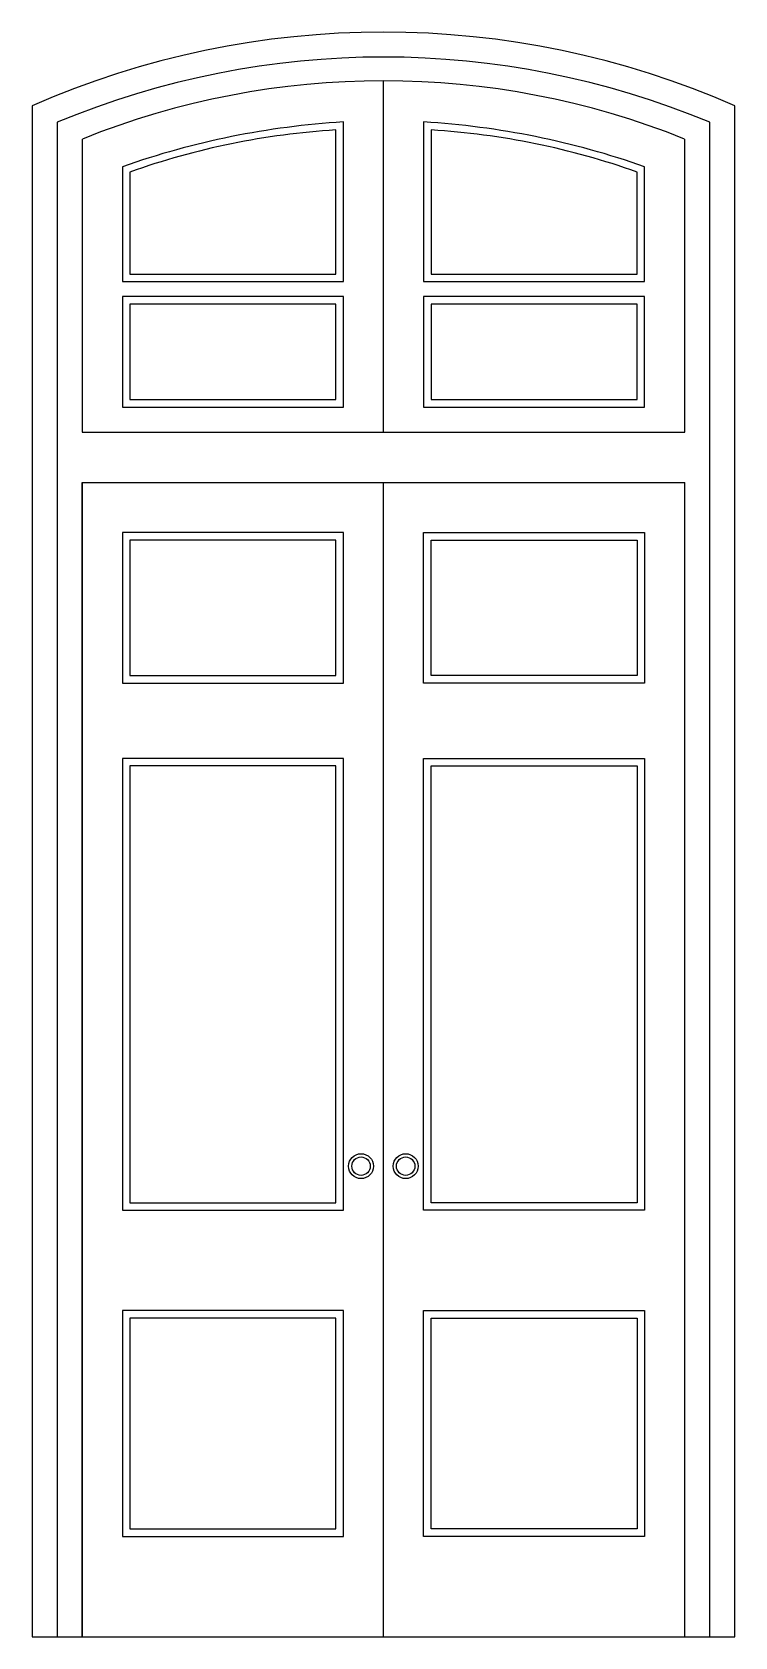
# Model space of a CAD drawing. Header units: metres. Extents: x -8660 to -6896, y 0 to 4028.
import ezdxf

# ---------------------------------------------------------------- set-up
doc = ezdxf.new("R2010")
doc.units = ezdxf.units.M
for name, color, linetype in [('1', 3, 'Continuous'), ('2', 2, 'Continuous'), ('3', 3, 'Continuous'), ('7', 7, 'Continuous'), ('BH', 3, 'Continuous')]:
    doc.layers.add(name, color=color, linetype=linetype)

msp = doc.modelspace()

# ---------------------------------------------------------------- hatches: boundary and pattern name
at = {"layer": 'BH'}
h = msp.add_hatch(dxfattribs=at)
h.set_pattern_fill('AR-RROOF', scale=500)
h.paths.add_polyline_path([(-7897.21, 3420.9), (-7897.21, 3782.54, 0.07), (-8413.81, 3677), (-8413.81, 3420.9)])
h.paths.add_polyline_path([(-8413.81, 3345.3), (-8413.81, 3105.9), (-7897.21, 3105.9), (-7897.21, 3345.3)])
h.paths.add_polyline_path([(-7141.21, 3420.9), (-7141.21, 3677, 0.07), (-7657.81, 3782.54), (-7657.81, 3420.9)])
h.paths.add_polyline_path([(-7657.81, 3345.3), (-7657.81, 3105.9), (-7141.21, 3105.9), (-7141.21, 3345.3)])
h = msp.add_hatch(dxfattribs=at)
h.set_pattern_fill('AR-RROOF', scale=500)
h.paths.add_polyline_path([(-7897.21, 2412.9), (-7897.21, 2753.1), (-8413.81, 2753.1), (-8413.81, 2412.9)])
h.paths.add_polyline_path([(-7657.81, 2753.1), (-7657.81, 2412.9), (-7141.21, 2412.9), (-7141.21, 2753.1)])
h.paths.add_polyline_path([(-7657.81, 1089.9), (-7141.21, 1089.9), (-7141.21, 2186.1), (-7657.81, 2186.1)])
h.paths.add_polyline_path([(-7897.21, 2186.1), (-8413.81, 2186.1), (-8413.81, 1089.9), (-7897.21, 1089.9)])
h.paths.add_polyline_path([(-8413.81, 800.1), (-8413.81, 270.9), (-7897.21, 270.9), (-7897.21, 800.1)])
h.paths.add_polyline_path([(-7657.81, 270.9), (-7141.21, 270.9), (-7141.21, 800.1), (-7657.81, 800.1)])

# ---------------------------------------------------------------- linework, layer by layer
at = {"layer": '1'}
for points in [[(-8413.81, 3420.9), (-7897.21, 3420.9), (-7897.21, 3782.54, 0.07), (-8413.81, 3677)], [(-7141.21, 3677, 0.07), (-7657.81, 3782.54), (-7657.81, 3420.9), (-7141.21, 3420.9)]]:
    msp.add_lwpolyline(points, format="xyb", close=True, dxfattribs=at)
for points in [[(-8413.81, 3105.9), (-7897.21, 3105.9), (-7897.21, 3345.3), (-8413.81, 3345.3)], [(-7657.81, 3105.9), (-7141.21, 3105.9), (-7141.21, 3345.3), (-7657.81, 3345.3)], [(-8413.81, 2412.9), (-7897.21, 2412.9), (-7897.21, 2753.1), (-8413.81, 2753.1)], [(-7141.21, 2412.9), (-7657.81, 2412.9), (-7657.81, 2753.1), (-7141.21, 2753.1)], [(-8413.81, 1089.9), (-7897.21, 1089.9), (-7897.21, 2186.1), (-8413.81, 2186.1)], [(-7141.21, 1089.9), (-7657.81, 1089.9), (-7657.81, 2186.1), (-7141.21, 2186.1)], [(-8413.81, 270.9), (-7897.21, 270.9), (-7897.21, 800.1), (-8413.81, 800.1)], [(-7141.21, 270.9), (-7657.81, 270.9), (-7657.81, 800.1), (-7141.21, 800.1)]]:
    msp.add_lwpolyline(points, close=True, dxfattribs=at)
at = {"layer": '2'}
msp.add_line((-8659.51, 0), (-6895.51, 0), dxfattribs=at)
at = {"layer": '3'}
for centre in [(-7833.85, 1181.59), (-7721.82, 1181.59)]:
    msp.add_circle(centre, 23.13, dxfattribs=at)
at = {"layer": '7'}
for p, q in [((-7777.51, 3024), (-7777.51, 3906)), ((-8533.51, 3759.7), (-8533.51, 3024)), ((-7021.51, 3024), (-7021.51, 3759.7)), ((-8533.51, 3024), (-7021.51, 3024)), ((-8533.51, 2898), (-7021.51, 2898)), ((-8533.51, 2898), (-8533.51, 0)), ((-8533.51, 0), (-8533.51, 2898)), ((-7777.51, 0), (-7777.51, 2898)), ((-7021.51, 0), (-7021.51, 2898)), ((-7021.51, 0), (-7021.51, 2898))]:
    msp.add_line(p, q, dxfattribs=at)
for points in [[(-6895.51, 0), (-6895.51, 3843, 0.21), (-8659.51, 3843), (-8659.51, 0)], [(-6958.51, 0), (-6958.51, 3801.8, 0.2), (-8596.51, 3801.8), (-8596.51, 0)]]:
    msp.add_lwpolyline(points, format="xyb", dxfattribs=at)
for points in [[(-8432.71, 3402), (-7878.31, 3402), (-7878.31, 3802.56, 0.07), (-8432.71, 3690.31)], [(-7122.31, 3690.31, 0.07), (-7676.71, 3802.56), (-7676.71, 3402), (-7122.31, 3402)]]:
    msp.add_lwpolyline(points, format="xyb", close=True, dxfattribs=at)
for points in [[(-8432.71, 3087), (-7878.31, 3087), (-7878.31, 3364.2), (-8432.71, 3364.2)], [(-7676.71, 3087), (-7122.31, 3087), (-7122.31, 3364.2), (-7676.71, 3364.2)], [(-8432.71, 2394), (-7878.31, 2394), (-7878.31, 2772), (-8432.71, 2772)], [(-7122.31, 2394), (-7676.71, 2394), (-7676.71, 2772), (-7122.31, 2772)], [(-8432.71, 1071), (-7878.31, 1071), (-7878.31, 2205), (-8432.71, 2205)], [(-7122.31, 1071), (-7676.71, 1071), (-7676.71, 2205), (-7122.31, 2205)], [(-8432.71, 252), (-7878.31, 252), (-7878.31, 819), (-8432.71, 819)], [(-7122.31, 252), (-7676.71, 252), (-7676.71, 819), (-7122.31, 819)]]:
    msp.add_lwpolyline(points, close=True, dxfattribs=at)
for centre in [(-7833.85, 1181.59), (-7721.82, 1181.59)]:
    msp.add_circle(centre, 31.23, dxfattribs=at)
msp.add_arc((-7777.51, 1879.5), 2026.5, 68.1, 111.9, dxfattribs=at)

doc.saveas('drawing.dxf')
